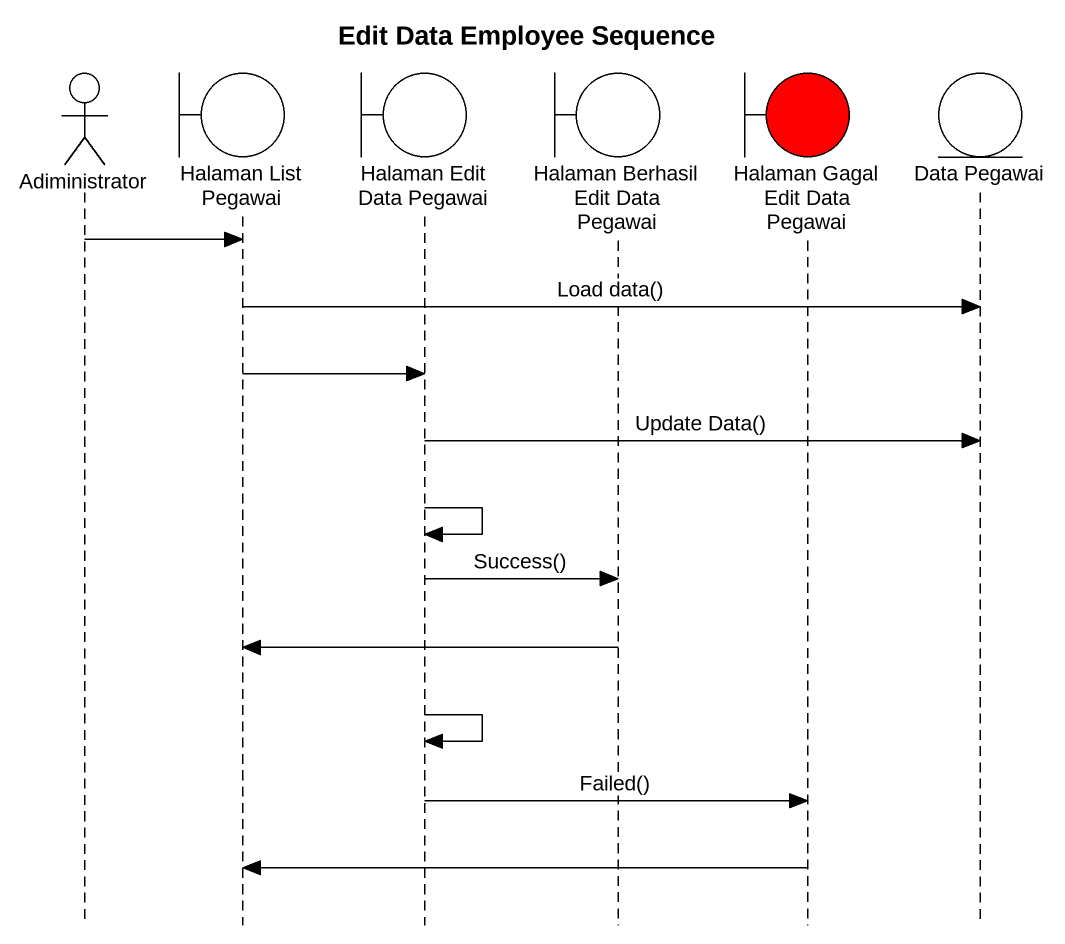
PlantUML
@startuml
title Edit Data Employee Sequence
hide footbox
actor Adiministrator
boundary "Halaman List Pegawai" as Halaman_List_Pegawai
boundary "Halaman Edit Data Pegawai" as Halaman_Edit_Data_Pegawai
boundary "Halaman Berhasil Edit Data Pegawai" as Halaman_Berhasil_Edit_Data
boundary "Halaman Gagal Edit Data Pegawai" as Halaman_Gagal_Edit_Data #FF0000
entity "Data Pegawai" as Data_Pegawai

Adiministrator -> Halaman_List_Pegawai
Halaman_List_Pegawai -> Data_Pegawai : Load data()
Halaman_List_Pegawai -> Halaman_Edit_Data_Pegawai
Halaman_Edit_Data_Pegawai -> Data_Pegawai : Update Data()
Halaman_Edit_Data_Pegawai -> Halaman_Edit_Data_Pegawai
Halaman_Edit_Data_Pegawai -> Halaman_Berhasil_Edit_Data : Success()
Halaman_Berhasil_Edit_Data -> Halaman_List_Pegawai
Halaman_Edit_Data_Pegawai -> Halaman_Edit_Data_Pegawai
Halaman_Edit_Data_Pegawai -> Halaman_Gagal_Edit_Data : Failed()
Halaman_Gagal_Edit_Data -> Halaman_List_Pegawai
@enduml
